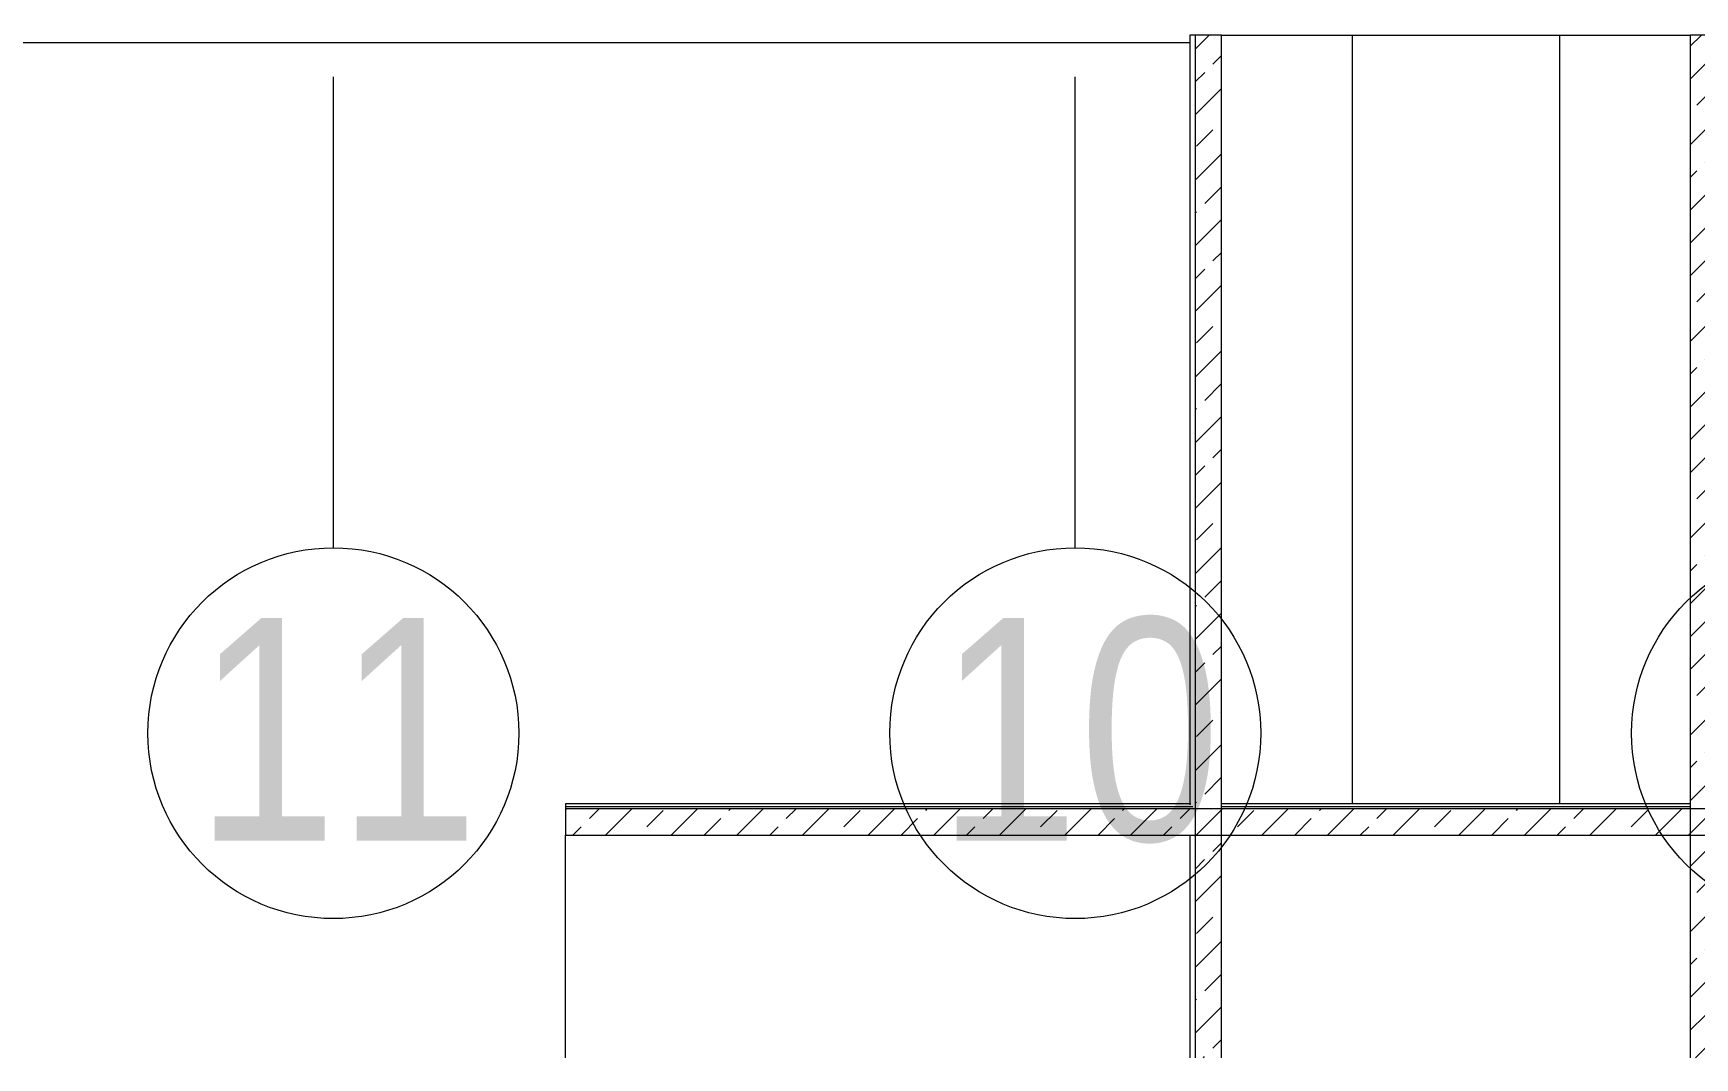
# Model space of a CAD drawing. Header units: metres. Extents: x -201 to 705, y -63 to 42.
# Drawn here: x 335.38 to 357.77, y -35.84 to -22.03 of the extents above; entities that cross this region are included whole.
import ezdxf

# ---------------------------------------------------------------- set-up
doc = ezdxf.new("R2010")
doc.units = ezdxf.units.M
doc.linetypes.add('Grid Line', pattern=[11.1125, 6.35, -1.5875, 1.5875, -1.5875])
for name, color, linetype, lineweight in [('A-----NPP', 7, 'Continuous', 9), ('A_GRID', 7, 'Continuous', 9), ('A_GRID_BALOON', 7, 'Continuous', 9), ('A_RC', 7, 'Continuous', 9), ('G-PLANOTM', 7, 'Continuous', 9)]:
    doc.layers.add(name, color=color, linetype=linetype, lineweight=lineweight)
doc.styles.add('Arial Narrow_1', font='ARIALN.TTF', dxfattribs={"height": 3})
pattern_1 = [(45, (0, 0), (-0.442274, 0.442274), []), (45, (0.4423, 0), (-0.442274, 0.442274), [0.31274, -0.15637])]

# ---------------------------------------------------------------- blocks, each defined once
blk = doc.blocks.new('IC-TKN-M7-S22-000-10-A1-32-K-T-6C-200_rvt-2-_7_76 _10_76_ BİLET HOLÜ _FFL__ANAHTAR PLAN')
at = {"layer": 'A_RC', "true_color": 0x787878}
h = blk.add_hatch(dxfattribs=at)
h.set_pattern_fill('FP_3', color=8, style=0, pattern_type=2)
h.set_pattern_definition(pattern_1)
h.paths.add_polyline_path([(-67.32, -32.839), (-67.32, -32.484), (-91.871, -32.484), (-91.871, -32.839), (-72.954, -32.839)])
at = {"layer": 'G-PLANOTM', "true_color": 0x787878}
h = blk.add_hatch(dxfattribs=at)
h.set_pattern_fill('FP_3', color=8, style=0, pattern_type=2)
h.set_pattern_definition(pattern_1)
h.paths.add_polyline_path([(-83.384, -35.839), (-83.029, -35.839), (-83.029, -32.839), (-83.384, -32.839), (-83.384, -34.073)])
h.paths.add_polyline_path([(-76.357, -35.839), (-76.357, -32.839), (-76.712, -32.839), (-76.711, -35.839), (-76.42, -35.839)])
h.paths.add_polyline_path([(-83.029, -32.484), (-83.029, -22.05), (-83.384, -22.05), (-83.384, -32.484), (-83.297, -32.484)])
h.paths.add_polyline_path([(-76.712, -32.484), (-76.357, -32.484), (-76.357, -22.05), (-76.712, -22.05), (-76.712, -32.306)])
at = {"layer": 'A-----NPP'}
blk.add_line((-125.751, -22.15), (-83.452, -22.15), dxfattribs=at)
at = {"layer": 'A_RC'}
for p, q in [((-83.44, -32.415), (-91.871, -32.415)), ((-91.871, -32.415), (-91.871, -32.423)), ((-91.871, -32.423), (-91.871, -32.453)), ((-91.871, -32.453), (-83.416, -32.453)), ((-91.871, -32.453), (-91.871, -32.484)), ((-76.712, -32.415), (-83.029, -32.415)), ((-83.029, -32.453), (-76.712, -32.453)), ((-91.871, -35.839), (-91.871, -32.839))]:
    blk.add_line(p, q, dxfattribs=at)
at = {"layer": 'A_RC', "lineweight": 18}
for p, q in [((-67.32, -32.484), (-91.871, -32.484)), ((-91.871, -32.484), (-91.871, -32.839)), ((-91.871, -32.839), (-67.32, -32.839))]:
    blk.add_line(p, q, dxfattribs=at)
at = {"layer": 'G-PLANOTM'}
for p, q in [((-83.454, -22.05), (-83.454, -32.429)), ((-83.384, -22.05), (-83.454, -22.05)), ((-83.029, -22.05), (-83.384, -22.05)), ((-83.384, -22.05), (-83.384, -35.839)), ((-83.031, -22.05), (-81.267, -22.05)), ((-83.029, -35.839), (-83.029, -22.05)), ((-81.267, -22.05), (-81.267, -32.416)), ((-81.267, -22.05), (-78.474, -22.05)), ((-78.474, -22.05), (-78.474, -32.416)), ((-78.474, -22.05), (-76.711, -22.05)), ((-76.357, -22.05), (-76.712, -22.05)), ((-76.712, -22.05), (-76.712, -35.839)), ((-83.454, -32.839), (-83.454, -35.839))]:
    blk.add_line(p, q, dxfattribs=at)
blk = doc.blocks.new('Grid - Aks Sembolü-236857-_7_76 _10_76_ BİLET HOLÜ _FFL__ANAHTAR PLAN')
at = {"layer": 'A_GRID_BALOON', "color": 253, "true_color": 0xaaaaaa}
blk.add_circle((0, 0), 0.005, dxfattribs=at)

msp = doc.modelspace()

# ---------------------------------------------------------------- linework, layer by layer
at = {"layer": 'A_GRID', "color": 253, "linetype": 'Grid Line', "true_color": 0xaaaaaa}
for p, q in [((339.424, -28.963), (339.424, 13.652)), ((349.424, -28.963), (349.424, 13.652))]:
    msp.add_line(p, q, dxfattribs=at)

# ---------------------------------------------------------------- block references
at = {"lineweight": 5}
msp.add_blockref('IC-TKN-M7-S22-000-10-A1-32-K-T-6C-200_rvt-2-_7_76 _10_76_ BİLET HOLÜ _FFL__ANAHTAR PLAN', (434.424, 0), dxfattribs=at)
at = {"layer": 'A_GRID_BALOON', "color": 253, "true_color": 0xaaaaaa, "xscale": 499.9999999999995, "yscale": 499.9999999999995, "zscale": 499.9999999999995}
for p in [(339.424, -31.463), (349.424, -31.463), (359.424, -31.463)]:
    msp.add_blockref('Grid - Aks Sembolü-236857-_7_76 _10_76_ BİLET HOLÜ _FFL__ANAHTAR PLAN', p, dxfattribs=at)

# ---------------------------------------------------------------- texts
at = {"layer": 'A_GRID_BALOON', "color": 253, "true_color": 0xaaaaaa, "char_height": 3, "width": 4.64979, "attachment_point": 1, "style": 'Arial Narrow_1'}
for s, insert in [('11', (337.564, -29.91)), ('10', (347.564, -29.91))]:
    msp.add_mtext(s, dxfattribs=dict(at, insert=insert))

doc.saveas('drawing.dxf')
